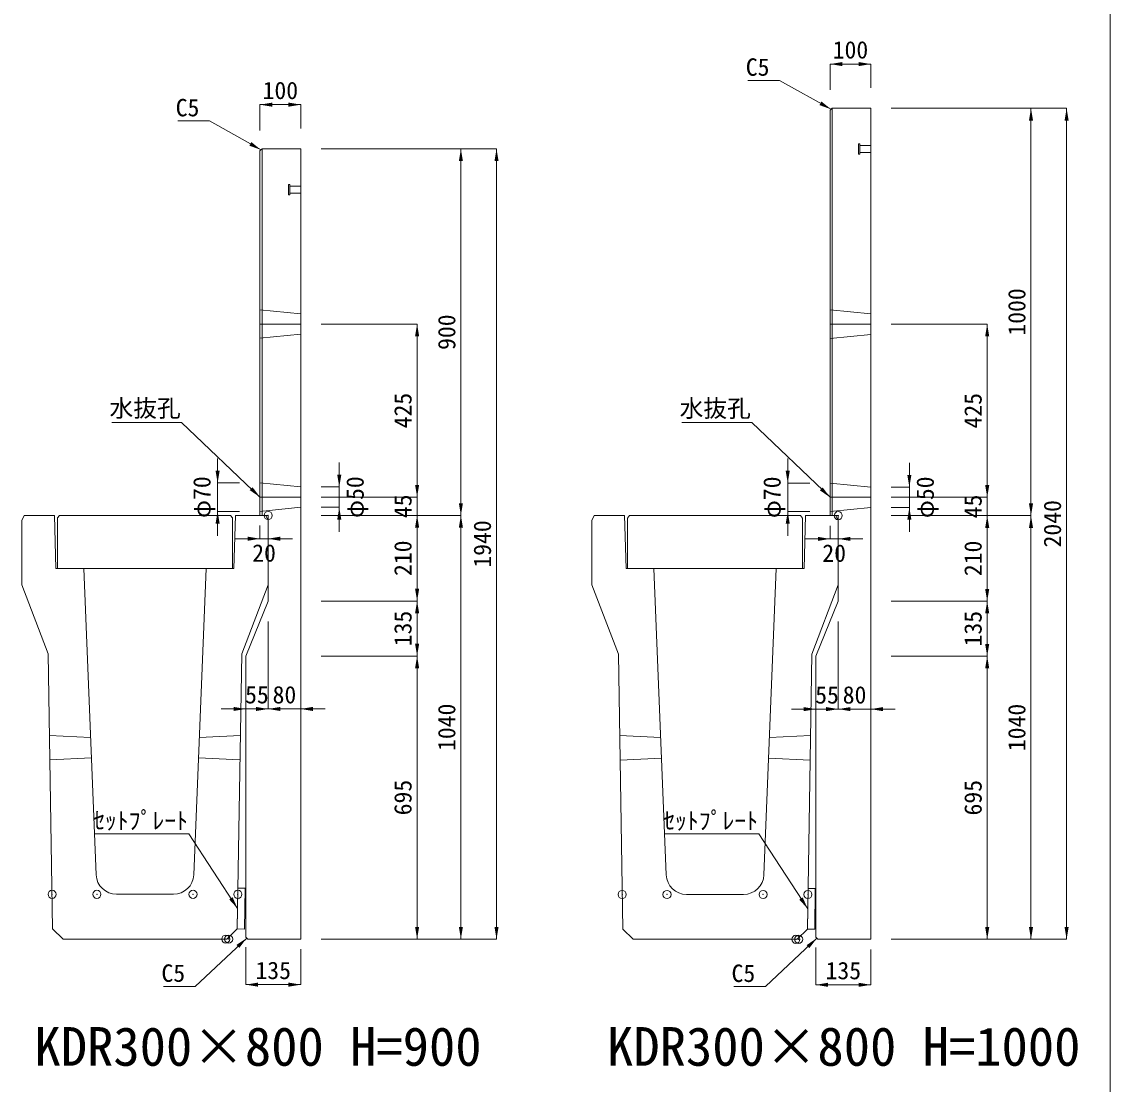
# Model space of a CAD drawing. Units: millimetres at full size, sheet at 1:40. Extents: x 172874 to 199766, y 869448 to 902797.
# Drawn here: x 197001 to 199674, y 892292 to 894900 of the extents above; entities that cross this region are included whole.
import ezdxf
from ezdxf.enums import TextEntityAlignment as Align

# ---------------------------------------------------------------- set-up
doc = ezdxf.new("R2010")
doc.units = ezdxf.units.MM
doc.header["$LTSCALE"] = 40
doc.header["$PDMODE"] = 32
doc.header["$PDSIZE"] = 20
for name, pattern in [('DASHED', [7.5, 6, -1.5]), ('USER2', [4.7625, 3.175, -1.5875]), ('USER3', [1.35, 0.75, -0.6])]:
    doc.linetypes.add(name, pattern=pattern)
for name, color, linetype, lineweight in [('セットプレート', 3, 'Continuous', 13), ('パネックスKDR', 2, 'Continuous', 13), ('図枠', 5, 'Continuous', 13), ('寸法線', 7, 'Continuous', 13), ('引出線', 4, 'Continuous', 13), ('本体', 2, 'Continuous', 13), ('補助線', 8, 'Continuous', 13), ('ｲﾝｻｰﾄ', 3, 'USER3', 5)]:
    doc.layers.add(name, color=color, linetype=linetype, lineweight=lineweight)
doc.layers.add('文字', color=7, linetype='Continuous')
doc.styles.add('ＭＳ ゴシック', font='')
doc.styles.get('ＭＳ ゴシック').set_extended_font_data('MS Gothic')

# ---------------------------------------------------------------- blocks, each defined once
blk = doc.blocks.new('filled_arrow')
at = {"color": 0, "linetype": 'Continuous', "lineweight": -2}
blk.add_solid([(7.5, 1.25), (0, 0), (7.5, -1.25)], dxfattribs=at)

msp = doc.modelspace()

# ---------------------------------------------------------------- linework, layer by layer
at = {"layer": 'セットプレート'}
for points in [[(197530.42, 892673.33), (197548.42, 892673.04), (197550.03, 892773.02), (197532.03, 892773.31)], [(198930.42, 892672.93), (198948.42, 892672.64), (198950.03, 892772.62), (198932.03, 892772.91)]]:
    msp.add_lwpolyline(points, close=True, dxfattribs=at)
at = {"layer": 'パネックスKDR'}
for p, q in [((198986.29, 894682.93), (198991.29, 894687.93)), ((198986.29, 894682.93), (198986.29, 893687.93)), ((198991.29, 894687.93), (199086.29, 894687.93)), ((199086.29, 894687.93), (199086.29, 892647.93)), ((197586.29, 894583.33), (197591.29, 894588.33)), ((197586.29, 894583.33), (197586.29, 893688.33)), ((197591.29, 894588.33), (197686.29, 894588.33)), ((197686.29, 894588.33), (197686.29, 892648.33)), ((197586.29, 893688.33), (197606.29, 893688.33)), ((197606.29, 893688.33), (197606.29, 893478.33)), ((198986.29, 893687.93), (199006.29, 893687.93)), ((199006.29, 893687.93), (199006.29, 893477.93)), ((197606.29, 893478.33), (197551.29, 893343.33)), ((199006.29, 893477.93), (198951.29, 893342.93)), ((197551.29, 893343.33), (197551.29, 892653.33)), ((198951.29, 893342.93), (198951.29, 892652.93)), ((197551.29, 892653.33), (197556.29, 892648.33)), ((198951.29, 892652.93), (198956.29, 892647.93)), ((197556.29, 892648.33), (197686.29, 892648.33)), ((198956.29, 892647.93), (199086.29, 892647.93))]:
    msp.add_line(p, q, dxfattribs=at)
at = {"layer": 'パネックスKDR', "lineweight": 5}
for p, q in [((198991.29, 894687.93), (198991.29, 893687.93)), ((197591.29, 894588.33), (197591.29, 893688.33))]:
    msp.add_line(p, q, dxfattribs=at)
at = {"layer": 'パネックスKDR', "linetype": 'DASHED', "lineweight": 9}
for p, q in [((197586.29, 894193.33), (197686.29, 894183.33)), ((198986.29, 894192.93), (199086.29, 894182.93)), ((197586.29, 894123.33), (197686.29, 894133.33)), ((198986.29, 894122.93), (199086.29, 894132.93)), ((197586.29, 893768.33), (197686.29, 893758.33)), ((198986.29, 893767.93), (199086.29, 893757.93)), ((197586.29, 893698.33), (197686.29, 893708.33)), ((198986.29, 893697.93), (199086.29, 893707.93))]:
    msp.add_line(p, q, dxfattribs=at)
at = {"layer": '図枠'}
msp.add_line((199674.21, 902448.33), (199674.21, 886548.33), dxfattribs=at)
at = {"layer": '寸法線'}
for p, q in [((198986.29, 894796.48), (199086.29, 894796.48)), ((198986.29, 894732.93), (198986.29, 894796.48)), ((199086.29, 894737.93), (199086.29, 894796.48)), ((197586.29, 894696.88), (197686.29, 894696.88)), ((197586.29, 894633.33), (197586.29, 894696.88)), ((197686.29, 894638.33), (197686.29, 894696.88)), ((199136.29, 894687.93), (199567.13, 894687.93)), ((199136.29, 894687.93), (199479.63, 894687.93)), ((199479.63, 893687.93), (199479.63, 894687.93)), ((199567.13, 892647.93), (199567.13, 894687.93)), ((197736.29, 894588.33), (198167.13, 894588.33)), ((197736.29, 894588.33), (198079.63, 894588.33)), ((198079.63, 893688.33), (198079.63, 894588.33)), ((198167.13, 892648.33), (198167.13, 894588.33)), ((197736.29, 894158.33), (197972.13, 894158.33)), ((197972.13, 893733.33), (197972.13, 894158.33)), ((199136.29, 894157.93), (199372.13, 894157.93)), ((199372.13, 893732.93), (199372.13, 894157.93)), ((197482.22, 893828.33), (197482.22, 893638.33)), ((198882.22, 893827.93), (198882.22, 893637.93)), ((197780.96, 893818.33), (197780.96, 893648.33)), ((199180.96, 893817.93), (199180.96, 893647.93)), ((197972.13, 893628.33), (197972.13, 893793.33)), ((199372.13, 893627.93), (199372.13, 893792.93)), ((197536.29, 893768.33), (197482.22, 893768.33)), ((197736.29, 893758.33), (197780.96, 893758.33)), ((198936.29, 893767.93), (198882.22, 893767.93)), ((199136.29, 893757.93), (199180.96, 893757.93)), ((197736.29, 893733.33), (197972.13, 893733.33)), ((197736.29, 893733.33), (197972.13, 893733.33)), ((199136.29, 893732.93), (199372.13, 893732.93)), ((199136.29, 893732.93), (199372.13, 893732.93)), ((197536.29, 893698.33), (197482.22, 893698.33)), ((197736.29, 893708.33), (197780.96, 893708.33)), ((198936.29, 893697.93), (198882.22, 893697.93)), ((199136.29, 893707.93), (199180.96, 893707.93)), ((197736.29, 893688.33), (198079.63, 893688.33)), ((197736.29, 893688.33), (197972.13, 893688.33)), ((197736.29, 893688.33), (197972.13, 893688.33)), ((197736.29, 893688.33), (198079.63, 893688.33)), ((197972.13, 893688.33), (197972.13, 893478.33)), ((198079.63, 893688.33), (198079.63, 892648.33)), ((199136.29, 893687.93), (199479.63, 893687.93)), ((199136.29, 893687.93), (199372.13, 893687.93)), ((199136.29, 893687.93), (199372.13, 893687.93)), ((199136.29, 893687.93), (199479.63, 893687.93)), ((199372.13, 893687.93), (199372.13, 893477.93)), ((199479.63, 893687.93), (199479.63, 892647.93)), ((197586.29, 893663.33), (197586.29, 893631.25)), ((197606.29, 893663.33), (197606.29, 893631.25)), ((198986.29, 893662.93), (198986.29, 893630.85)), ((199006.29, 893662.93), (199006.29, 893630.85)), ((197526.29, 893631.25), (197666.29, 893631.25)), ((198926.29, 893630.85), (199066.29, 893630.85)), ((197736.29, 893478.33), (197972.13, 893478.33)), ((197736.29, 893478.33), (197972.13, 893478.33)), ((197972.13, 893478.33), (197972.13, 893343.33)), ((199136.29, 893477.93), (199372.13, 893477.93)), ((199136.29, 893477.93), (199372.13, 893477.93)), ((199372.13, 893477.93), (199372.13, 893342.93)), ((197606.29, 893428.33), (197606.29, 893213.33)), ((197606.29, 893428.33), (197606.29, 893213.33)), ((197686.29, 893428.33), (197686.29, 893213.33)), ((199006.29, 893427.93), (199006.29, 893212.93)), ((199006.29, 893427.93), (199006.29, 893212.93)), ((199086.29, 893427.93), (199086.29, 893212.93)), ((197736.29, 893343.33), (197972.13, 893343.33)), ((197736.29, 893343.33), (197972.13, 893343.33)), ((197972.13, 893343.33), (197972.13, 892648.33)), ((199136.29, 893342.93), (199372.13, 893342.93)), ((199136.29, 893342.93), (199372.13, 893342.93)), ((199372.13, 893342.93), (199372.13, 892647.93)), ((197551.29, 893293.33), (197551.29, 893213.33)), ((198951.29, 893292.93), (198951.29, 893212.93)), ((197666.29, 893213.33), (197491.29, 893213.33)), ((197546.29, 893213.33), (197746.29, 893213.33)), ((199066.29, 893212.93), (198891.29, 893212.93)), ((198946.29, 893212.93), (199146.29, 893212.93)), ((197551.29, 892628.33), (197551.29, 892536.53)), ((197686.29, 892623.33), (197686.29, 892536.53)), ((197736.29, 892648.33), (198167.13, 892648.33)), ((197736.29, 892648.33), (198079.63, 892648.33)), ((197736.29, 892648.33), (197972.13, 892648.33)), ((198951.29, 892627.93), (198951.29, 892536.13)), ((199086.29, 892622.93), (199086.29, 892536.13)), ((199136.29, 892647.93), (199567.13, 892647.93)), ((199136.29, 892647.93), (199479.63, 892647.93)), ((199136.29, 892647.93), (199372.13, 892647.93)), ((197551.29, 892536.53), (197686.29, 892536.53)), ((198951.29, 892536.13), (199086.29, 892536.13))]:
    msp.add_line(p, q, dxfattribs=at)
at = {"layer": '引出線'}
for points in [[(198988.79, 894685.43), (198862.42, 894756.51), (198784.65, 894756.51)], [(197588.79, 894585.83), (197462.42, 894656.91), (197384.65, 894656.91)], [(197586.29, 893733.33), (197393.83, 893916.78), (197222.09, 893916.78)], [(198986.29, 893732.93), (198793.83, 893916.38), (198622.09, 893916.38)], [(197531.23, 892723.32), (197411.67, 892906.77), (197180.31, 892906.77)], [(198931.23, 892722.92), (198811.67, 892906.37), (198580.31, 892906.37)], [(197553.79, 892650.83), (197427.42, 892532.18), (197349.65, 892532.18)], [(198953.79, 892650.43), (198827.42, 892531.78), (198749.65, 892531.78)]]:
    msp.add_lwpolyline(points, dxfattribs=at)
at = {"layer": '本体'}
for p, q in [((197007.29, 893688.33), (197001.29, 893676.33)), ((197001.29, 893676.33), (197001.29, 893518.33)), ((197007.29, 893688.33), (197081.29, 893688.33)), ((197081.29, 893688.33), (197085.29, 893558.33)), ((197526.29, 893688.33), (197522.29, 893558.33)), ((197526.29, 893688.33), (197600.29, 893688.33)), ((197600.29, 893688.33), (197606.29, 893676.33)), ((197606.29, 893676.33), (197606.29, 893518.33)), ((198407.29, 893687.93), (198401.29, 893675.93)), ((198401.29, 893675.93), (198401.29, 893517.93)), ((198407.29, 893687.93), (198481.29, 893687.93)), ((198481.29, 893687.93), (198485.29, 893557.93)), ((198926.29, 893687.93), (198922.29, 893557.93)), ((198926.29, 893687.93), (199000.29, 893687.93)), ((199000.29, 893687.93), (199006.29, 893675.93)), ((199006.29, 893675.93), (199006.29, 893517.93)), ((197085.29, 893558.33), (197153.79, 893558.33)), ((197153.79, 893558.33), (197183.87, 892806.33)), ((197453.79, 893558.33), (197423.71, 892806.33)), ((197453.79, 893558.33), (197522.29, 893558.33)), ((198485.29, 893557.93), (198553.79, 893557.93)), ((198553.79, 893557.93), (198583.87, 892805.93)), ((198853.79, 893557.93), (198823.71, 892805.93)), ((198853.79, 893557.93), (198922.29, 893557.93)), ((197001.29, 893518.33), (197066.29, 893348.33)), ((197606.29, 893518.33), (197541.29, 893348.33)), ((198401.29, 893517.93), (198466.29, 893347.93)), ((199006.29, 893517.93), (198941.29, 893347.93)), ((197066.29, 893348.33), (197077.16, 892673.33)), ((197541.29, 893348.33), (197530.42, 892673.33)), ((198466.29, 893347.93), (198477.16, 892672.93)), ((198941.29, 893347.93), (198930.42, 892672.93)), ((197233.83, 892758.33), (197373.75, 892758.33)), ((198633.83, 892757.93), (198773.75, 892757.93)), ((197077.16, 892673.33), (197102.56, 892648.33)), ((197505.02, 892648.33), (197530.42, 892673.33)), ((198477.16, 892672.93), (198502.56, 892647.93)), ((198905.02, 892647.93), (198930.42, 892672.93)), ((197102.56, 892648.33), (197505.02, 892648.33)), ((198502.56, 892647.93), (198905.02, 892647.93))]:
    msp.add_line(p, q, dxfattribs=at)
at = {"layer": '本体', "linetype": 'USER2'}
for p, q in [((197069.51, 893148.33), (197170.39, 893143.33)), ((197437.19, 893143.33), (197538.07, 893148.33)), ((198469.51, 893147.93), (198570.39, 893142.93)), ((198837.19, 893142.93), (198938.07, 893147.93)), ((197070.48, 893088.33), (197172.39, 893093.33)), ((197435.19, 893093.33), (197537.1, 893088.33)), ((198470.48, 893087.93), (198572.39, 893092.93)), ((198835.19, 893092.93), (198937.1, 893087.93))]:
    msp.add_line(p, q, dxfattribs=at)
at = {"layer": '本体', "lineweight": 20}
for points in [[(197088.79, 893682.33), (197093.79, 893688.33), (197513.79, 893688.33), (197518.79, 893682.33), (197518.79, 893558.33), (197088.79, 893558.33)], [(198488.79, 893681.93), (198493.79, 893687.93), (198913.79, 893687.93), (198918.79, 893681.93), (198918.79, 893557.93), (198488.79, 893557.93)]]:
    msp.add_lwpolyline(points, close=True, dxfattribs=at)
at = {"layer": '本体'}
for centre, start, end in [((197233.83, 892808.33), 182.29061, 270), ((197373.75, 892808.33), 270, 357.70939), ((198633.83, 892807.93), 182.29061, 270), ((198773.75, 892807.93), 270, 357.70939)]:
    msp.add_arc(centre, 50, start, end, dxfattribs=at)
at = {"layer": '補助線'}
for p, q in [((197586.29, 894158.33), (197686.29, 894158.33)), ((198986.29, 894157.93), (199086.29, 894157.93)), ((197586.29, 893733.33), (197686.29, 893733.33)), ((198986.29, 893732.93), (199086.29, 893732.93))]:
    msp.add_line(p, q, dxfattribs=at)
for p in [(197606.29, 893688.33), (199006.29, 893687.93), (197075.79, 892758.33), (197185.79, 892758.33), (197421.79, 892758.33), (197531.79, 892758.33), (198475.79, 892757.93), (198585.79, 892757.93), (198821.79, 892757.93), (198931.79, 892757.93), (197502.29, 892648.33), (197509.29, 892648.33), (197509.29, 892648.33), (198902.29, 892647.93), (198909.29, 892647.93), (198909.29, 892647.93)]:
    msp.add_point(p, dxfattribs=at)
at = {"layer": 'ｲﾝｻｰﾄ'}
for p, q in [((199056.29, 894600.43), (199056.29, 894575.43)), ((199059.29, 894600.43), (199056.29, 894600.43)), ((199059.29, 894575.43), (199059.29, 894600.43)), ((199056.29, 894575.43), (199059.29, 894575.43)), ((199086.29, 894596.43), (199059.29, 894596.43)), ((199059.29, 894579.43), (199086.29, 894579.43)), ((197656.29, 894500.83), (197656.29, 894475.83)), ((197659.29, 894500.83), (197656.29, 894500.83)), ((197659.29, 894475.83), (197659.29, 894500.83)), ((197686.29, 894496.83), (197659.29, 894496.83)), ((197656.29, 894475.83), (197659.29, 894475.83)), ((197659.29, 894479.83), (197686.29, 894479.83))]:
    msp.add_line(p, q, dxfattribs=at)

# ---------------------------------------------------------------- block references
at = {"layer": '寸法線', "xscale": 4, "yscale": 4}
for p in [(198986.29, 894796.48), (197586.29, 894696.88), (197606.29, 893631.25), (199006.29, 893630.85), (197606.29, 893213.33), (197686.29, 893213.33), (199006.29, 893212.93), (199086.29, 893212.93), (197551.29, 892536.53), (198951.29, 892536.13)]:
    msp.add_blockref('filled_arrow', p, dxfattribs=at)
for p, rotation in [((199086.29, 894796.48), 180), ((197686.29, 894696.88), 180), ((199479.63, 894687.93), 270), ((199567.13, 894687.93), 270), ((198079.63, 894588.33), 270), ((198167.13, 894588.33), 270), ((197972.13, 894158.33), 270), ((199372.13, 894157.93), 270), ((197482.22, 893768.33), 90), ((198882.22, 893767.93), 90), ((197780.96, 893758.33), 90), ((199180.96, 893757.93), 90), ((197972.13, 893733.33), 90), ((197972.13, 893733.33), 90), ((199372.13, 893732.93), 90), ((199372.13, 893732.93), 90), ((198079.63, 893688.33), 90), ((199479.63, 893687.93), 90), ((197482.22, 893698.33), 270), ((197780.96, 893708.33), 270), ((198882.22, 893697.93), 270), ((199180.96, 893707.93), 270), ((197972.13, 893688.33), 270), ((197972.13, 893688.33), 270), ((198079.63, 893688.33), 270), ((199372.13, 893687.93), 270), ((199372.13, 893687.93), 270), ((199479.63, 893687.93), 270), ((197586.29, 893631.25), 180), ((198986.29, 893630.85), 180), ((197972.13, 893478.33), 90), ((199372.13, 893477.93), 90), ((197972.13, 893478.33), 270), ((199372.13, 893477.93), 270), ((197972.13, 893343.33), 90), ((199372.13, 893342.93), 90), ((197972.13, 893343.33), 270), ((199372.13, 893342.93), 270), ((197551.29, 893213.33), 180), ((197606.29, 893213.33), 180), ((198951.29, 893212.93), 180), ((199006.29, 893212.93), 180), ((197972.13, 892648.33), 90), ((198079.63, 892648.33), 90), ((198167.13, 892648.33), 90), ((199372.13, 892647.93), 90), ((199479.63, 892647.93), 90), ((199567.13, 892647.93), 90), ((197686.29, 892536.53), 180), ((199086.29, 892536.13), 180)]:
    msp.add_blockref('filled_arrow', p, dxfattribs=dict(at, rotation=rotation))
at = {"layer": '引出線', "xscale": 4, "yscale": 4}
for p, rotation in [((198988.79, 894685.43), 150.6), ((197588.79, 894585.83), 150.6), ((197586.29, 893733.33), 136.4), ((198986.29, 893732.93), 136.4), ((197531.23, 892723.32), 123.1), ((198931.23, 892722.92), 123.1), ((197553.79, 892650.83), 223.2), ((198953.79, 892650.43), 223.2)]:
    msp.add_blockref('filled_arrow', p, dxfattribs=dict(at, rotation=rotation))

# ---------------------------------------------------------------- texts
at = {"layer": '寸法線', "style": 'ＭＳ ゴシック'}
for s, p in [('100', (199036.29, 894831.48)), ('100', (197636.29, 894731.88)), ('20', (197596.29, 893596.25)), ('20', (198996.29, 893595.85)), ('55', (197578.79, 893248.33)), ('80', (197646.29, 893248.33)), ('55', (198978.79, 893247.93)), ('80', (199046.29, 893247.93)), ('135', (197618.79, 892571.53)), ('135', (199018.79, 892571.13))]:
    msp.add_text(s, height=42.72, dxfattribs=at).set_placement(p, align=Align.MIDDLE_CENTER)
for s, p in [('1000', (199444.63, 894187.93)), ('900', (198044.63, 894138.33)), ('425', (197937.13, 893945.83)), ('425', (199337.13, 893945.43)), ('φ70', (197443.56, 893733.33)), ('φ50', (197819.62, 893733.33)), ('φ70', (198843.56, 893732.93)), ('φ50', (199219.62, 893732.93)), ('45', (197937.13, 893710.83)), ('45', (199337.13, 893710.43)), ('2040', (199532.13, 893667.93)), ('1940', (198132.13, 893618.33)), ('210', (197937.13, 893583.33)), ('210', (199337.13, 893582.93)), ('135', (197937.13, 893410.83)), ('135', (199337.13, 893410.43)), ('1040', (198044.63, 893168.33)), ('1040', (199444.63, 893167.93)), ('695', (197937.13, 892995.83)), ('695', (199337.13, 892995.43))]:
    msp.add_text(s, height=42.72, rotation=90, dxfattribs=at).set_placement(p, align=Align.MIDDLE_CENTER)
at = {"layer": '引出線', "style": 'ＭＳ ゴシック'}
for s, p in [('C5', (198837.42, 894810.51)), ('C5', (197437.42, 894710.91)), ('水抜孔', (197391.58, 893973.06)), ('水抜孔', (198791.58, 893972.66)), ('ｾｯﾄﾌﾟﾚｰﾄ', (197409.42, 892960.77)), ('ｾｯﾄﾌﾟﾚｰﾄ', (198809.42, 892960.37)), ('C5', (197402.42, 892586.18)), ('C5', (198802.42, 892585.78))]:
    msp.add_text(s, height=42.72, dxfattribs=at).set_placement(p, align=Align.TOP_RIGHT)
at = {"layer": '文字', "style": 'ＭＳ ゴシック'}
for s, p in [('KDR300×800 H=900', (197032.5, 892308.87)), ('KDR300×800 H=1000', (198438.52, 892308.87))]:
    msp.add_text(s, height=94.94, dxfattribs=at).set_placement(p, align=Align.BOTTOM_LEFT)

doc.saveas('drawing.dxf')
